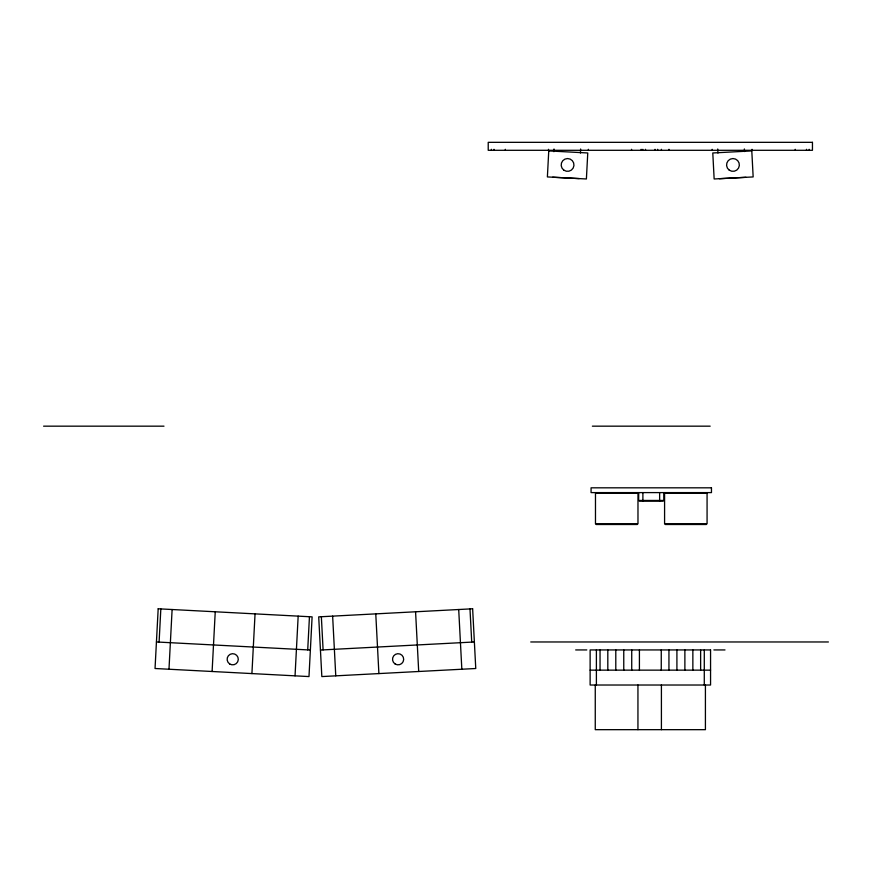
<?xml version="1.0" encoding="UTF-8"?>
<svg xmlns="http://www.w3.org/2000/svg" width="872" height="872" viewBox="0 0 872 872"><rect width="100%" height="100%" fill="white"/><g stroke="black" fill="none" stroke-linecap="round" stroke-linejoin="round"><path stroke-width="1.31" d="M638.707 492.604L638.642 500.452L663.886 500.452L663.832 492.604M552.674 177.212L579.226 178.597M553.894 151.695L554.014 148.992M580.436 153.08L580.632 149.003M159.096 642.108L160.83 608.928M168.983 669.238L172.111 609.517M212.103 671.495L215.242 611.784M251.921 673.587L255.049 613.866M295.041 675.844L298.17 616.133M307.718 649.891L309.451 616.722M320.449 650.032L474.379 641.966M43.6 426.168L163.99 426.168M592.371 426.168L710.168 426.168M639.329 501.117L663.211 501.117M596.143 524.497L637.312 524.497M665.249 524.497L706.407 524.497M530.743 641.966L828.4 641.966M575.673 649.934L586.802 649.934M713.874 649.934L725.003 649.934M590.126 670.143L710.56 670.143M156.437 641.966L310.367 650.032M744.361 148.949L744.514 151.554M745.985 177.31L719.433 178.695M717.732 149.003L717.972 153.069M469.986 608.928L471.719 642.108M458.705 609.517L461.833 669.238M415.573 611.784L418.702 671.495M375.767 613.866L378.895 673.587M332.635 616.133L335.764 675.844M321.354 616.722L323.098 649.891M809.172 149.308L809.172 150.3M806.513 149.308L806.513 150.3M795.22 149.308L795.22 150.3M752.035 149.308L752.035 150.3M712.162 149.308L712.162 150.3M705.415 685.021L705.415 729.668L595.26 729.668L595.26 685.021M704.293 649.934L704.282 685.021M700.63 649.934L700.63 670.143M692.859 649.934L692.859 670.143M684.88 649.934L684.88 670.143M676.912 649.934L676.912 670.143M668.977 149.308L668.977 150.3M668.944 649.934L668.944 670.143M661.401 149.308L661.401 150.3M661.412 685.021L661.412 729.668M661.259 649.934L661.259 670.143M659.635 492.604L659.635 501.051M657.684 149.308L657.684 150.3M655.025 149.308L655.025 150.3M645.509 149.308L645.509 150.3M642.849 149.308L642.849 150.3M642.893 492.604L642.893 501.051M641.138 149.308L641.138 150.3M639.416 649.934L639.416 670.143M637.944 685.021L637.944 729.668M631.731 649.934L631.731 670.143M631.557 149.308L631.557 150.3M623.763 649.934L623.763 670.143M615.796 649.934L615.796 670.143M607.817 649.934L607.817 670.143M600.045 649.934L600.045 670.143M596.394 649.934L596.394 685.021M588.371 149.308L588.371 150.3M548.51 149.308L548.51 150.3M505.324 149.308L505.324 150.3M494.021 149.308L494.021 150.3M491.372 149.308L491.372 150.3M158.181 608.787L155.042 668.508L308.982 676.574L312.111 616.864L158.181 608.787M548.75 150.921L547.387 176.929L586.398 178.978L587.761 152.971L548.75 150.921M751.795 150.921L712.784 152.971L714.146 178.978L753.157 176.929L751.795 150.921M472.635 608.787L318.705 616.864L321.833 676.574L475.763 668.508L472.635 608.787M812.453 142.332L488.222 142.332L488.222 150.3L812.453 150.3L812.453 142.332M711.465 487.819L591.074 487.819L591.074 492.604L711.465 492.604L711.465 487.819M637.977 493.269L595.478 493.269L595.478 523.832L637.977 523.832L637.977 493.269M707.072 493.269L664.584 493.269L664.584 523.832L707.072 523.832L707.072 493.269M710.56 649.934L590.126 649.934L590.126 685.021L710.56 685.021L710.56 649.934M395.136 663.995A5.581 5.581 0 0 0 403.682 659.483A5.581 5.581 0 0 0 395.496 654.338A5.581 5.581 0 0 0 395.136 663.995M229.674 663.952A5.581 5.581 0 0 0 238.285 659.559A5.581 5.581 0 0 0 230.175 654.294A5.581 5.581 0 0 0 229.674 663.952M563.846 170.149A6.398 6.398 0 0 0 573.939 165.582A6.398 6.398 0 0 0 564.925 159.118A6.398 6.398 0 0 0 563.846 170.149M729.243 170.149A6.398 6.398 0 0 0 739.336 165.582A6.398 6.398 0 0 0 730.322 159.118A6.398 6.398 0 0 0 729.243 170.149"/></g></svg>
